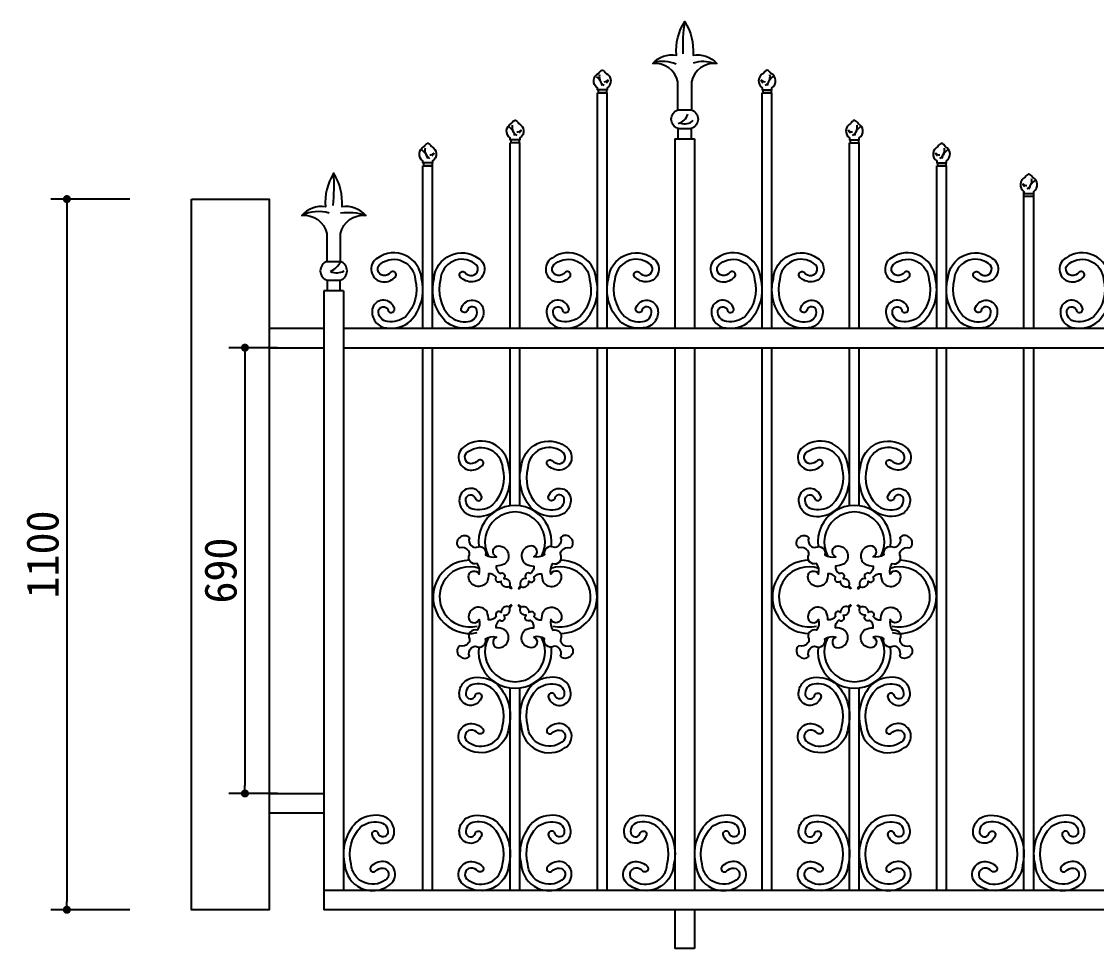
# Model space of a CAD drawing. Extents: x 492 to 3887, y 3089 to 4524.
# Drawn here: x 492 to 2156, y 3089 to 4524 of the extents above; entities that cross this region are included whole.
import ezdxf

# ---------------------------------------------------------------- set-up
doc = ezdxf.new("R2010")
doc.units = 0
doc.header["$LTSCALE"] = 0.85
doc.header["$MEASUREMENT"] = 0
doc.header["$PDMODE"] = 3
doc.header["$PDSIZE"] = 15
doc.layers.get('0').update_dxf_attribs({"color": 3, "linetype": 'CONTINUOUS'})
doc.layers.get('DEFPOINTS').update_dxf_attribs({"linetype": 'CONTINUOUS'})
for name, color, linetype in [('3', 3, 'CONTINUOUS'), ('4', 4, 'CONTINUOUS'), ('7', 7, 'CONTINUOUS'), ('DIM', 3, 'CONTINUOUS')]:
    doc.layers.add(name, color=color, linetype=linetype)
doc.styles.add('HZ', font='')
doc.styles.get("Standard").update_dxf_attribs({"font": 'ISOCP'})
doc.styles.get('HZ').set_extended_font_data('仿宋_GB2312')
doc.dimstyles.new('ISO-25_WS', dxfattribs={"dimscale": 10, "dimtxt": 2.5, "dimasz": 2.5, "dimexe": 1.25, "dimexo": 0.625, "dimtad": 1, "dimdec": 4, "dimtxsty": 'STANDARD', "dimcen": 2.5, "dimazin": 3, "dimtfac": 1, "dimtdec": 4, "dimtmove": 0, "dimatfit": 3, "dimtolj": 1, "dimtzin": 0})

# ---------------------------------------------------------------- blocks, each defined once
blk = doc.blocks.new('_DOT')
at = {"color": 0, "linetype": 'BYBLOCK'}
blk.add_line((-0.5, 0), (-1, 0), dxfattribs=at)
at = {"color": 0, "linetype": 'BYBLOCK', "const_width": 0.5}
blk.add_lwpolyline([(-0.25, 0, 1), (0.25, 0, 1)], format="xyb", close=True, dxfattribs=at)
blk = doc.blocks.new('*D2')
at = {"color": 0, "linetype": 'BYBLOCK'}
for p, q in [((14029.5, -33654.9), (13907.3, -33654.9)), ((13932.3, -33667.4), (13932.3, -34742.4)), ((14029.5, -34754.9), (13907.3, -34754.9))]:
    blk.add_line(p, q, dxfattribs=at)
at = {"layer": 'DEFPOINTS', "color": 0, "linetype": 'BYBLOCK'}
for p in [(14054.5, -33654.9), (13932.3, -34754.9), (14054.5, -34754.9)]:
    blk.add_point(p, dxfattribs=at)
at = {"color": 0, "linetype": 'BYBLOCK', "xscale": 12.5, "yscale": 12.5, "zscale": 12.5}
for p, rotation in [((13932.3, -33654.9), 90), ((13932.3, -34754.9), 270)]:
    blk.add_blockref('_DOT', p, dxfattribs=dict(at, rotation=rotation))
at = {"color": 0, "linetype": 'BYBLOCK', "insert": (13894.8, -34204.9), "char_height": 50, "attachment_point": 5, "rotation": 90, "style": 'HZ'}
blk.add_mtext('\\A1;1100', dxfattribs=at)
blk = doc.blocks.new('DOT')
at = {"color": 0, "linetype": 'BYBLOCK'}
blk.add_line((-0.35, 0), (-1, 0), dxfattribs=at)
at = {"color": 0, "linetype": 'BYBLOCK', "const_width": 0.35}
blk.add_lwpolyline([(-0.175, 0, 1), (0.175, 0, 1)], format="xyb", close=True, dxfattribs=at)
blk = doc.blocks.new('*D3')
at = {"color": 0, "linetype": 'BYBLOCK'}
for p, q in [((14258.1, -33884.9), (14182.8, -33884.9)), ((14207.8, -33897.4), (14207.8, -34562.4)), ((14258.1, -34574.9), (14182.8, -34574.9))]:
    blk.add_line(p, q, dxfattribs=at)
at = {"layer": 'DEFPOINTS', "color": 0, "linetype": 'BYBLOCK'}
for p in [(14283.1, -33884.9), (14207.8, -34574.9), (14283.1, -34574.9)]:
    blk.add_point(p, dxfattribs=at)
at = {"color": 0, "linetype": 'BYBLOCK', "xscale": 12.5, "yscale": 12.5, "zscale": 12.5}
for p, rotation in [((14207.8, -33884.9), 90), ((14207.8, -34574.9), 270)]:
    blk.add_blockref('_DOT', p, dxfattribs=dict(at, rotation=rotation))
at = {"color": 0, "linetype": 'BYBLOCK', "insert": (14170.3, -34229.9), "char_height": 50, "attachment_point": 5, "rotation": 90, "style": 'HZ'}
blk.add_mtext('\\A1;690', dxfattribs=at)

msp = doc.modelspace()

# ---------------------------------------------------------------- linework, layer by layer
at = {"layer": '3'}
for p, q in [((1508, 4387.1), (1528.9, 4387.1)), ((1508.2, 4358.2), (1528.7, 4358.2)), ((964.8, 4152.2), (985.7, 4152.2)), ((965, 4123.3), (985.5, 4123.3))]:
    msp.add_line(p, q, dxfattribs=at)
for centre, radius, start, end in [((1726.4, 4487.1), 211.1, 170.0163, 183.672), ((1483.1, 4398.8), 63, 69.2047, 101.2159), ((1547, 4411), 50.7, 70.1888, 107.7072), ((1503.2, 4385.6), 20.5, 284.439, 345.526), ((1518.9, 4382.1), 16.8, 244.4964, 318.8779), ((701.2, 4269.2), 274.7, 353.6996, 4.0959), ((951.5, 4170.7), 58.8, 73.2139, 116.0338), ((997.9, 4141.7), 86.1, 71.8114, 98.0231), ((954.8, 4168.2), 35.1, 296.6742, 332.608), ((980.1, 4157.6), 22.9, 245.3529, 299.2255), ((1255.9, 3717.9), 56.6, 352.8023, 187.1977), ((1255.9, 3717.9), 46.6, 331.6514, 208.3486), ((1781, 3717.9), 56.6, 352.8023, 187.1977), ((1781, 3717.9), 46.6, 331.6514, 208.3486), ((1185.6, 3633.1), 56.6, 90.3699, 281.8555), ((1185.6, 3633.1), 46.6, 71.198, 284.4496), ((1326.2, 3633.1), 46.6, 255.5504, 108.802), ((1326.2, 3633.1), 56.6, 270.3699, 89.6301), ((1710.7, 3633.1), 56.6, 90.3699, 269.6301), ((1710.7, 3633.1), 46.6, 71.198, 284.4496), ((1851.3, 3633.1), 46.6, 255.5504, 108.802), ((1851.3, 3633.1), 56.6, 258.1445, 89.6301), ((1255.9, 3548.3), 46.6, 151.6514, 28.3486), ((1781, 3548.3), 46.6, 151.6514, 28.3486), ((1255.9, 3548.3), 56.6, 172.8023, 7.1977), ((1781, 3548.3), 56.6, 172.8023, 7.1977)]:
    msp.add_arc(centre, radius, start, end, dxfattribs=at)
at = {"layer": '4'}
for p, q in [((1383.4, 4048.8), (1383.4, 4413.5)), ((1398.4, 4413.5), (1383.4, 4413.5)), ((1398.4, 4413.5), (1383.4, 4413.5)), ((1383.4, 4413.5), (1398.4, 4413.5)), ((1384.4, 4418), (1384.4, 4413.5)), ((1397.4, 4418), (1397.4, 4413.5)), ((1398.4, 4048.8), (1398.4, 4413.5)), ((1638.5, 4048.8), (1638.5, 4413.5)), ((1653.5, 4413.5), (1638.5, 4413.5)), ((1638.5, 4413.5), (1653.5, 4413.5)), ((1638.5, 4413.5), (1653.5, 4413.5)), ((1639.5, 4418), (1639.5, 4413.5)), ((1652.5, 4418), (1652.5, 4413.5)), ((1653.5, 4048.8), (1653.5, 4413.5)), ((1248.4, 4048.8), (1248.4, 4335.9)), ((1263.4, 4335.9), (1248.4, 4335.9)), ((1263.4, 4335.9), (1248.4, 4335.9)), ((1249.4, 4340.5), (1249.4, 4335.9)), ((1262.4, 4340.5), (1262.4, 4335.9)), ((1263.4, 4048.8), (1263.4, 4335.9)), ((1503.4, 4341.9), (1503.4, 4048.8)), ((1503.4, 4341.9), (1533.4, 4341.9)), ((1533.4, 4341.9), (1533.4, 4048.8)), ((1773.5, 4048.8), (1773.5, 4335.9)), ((1773.5, 4335.9), (1788.5, 4335.9)), ((1773.5, 4335.9), (1788.5, 4335.9)), ((1774.5, 4340.5), (1774.5, 4335.9)), ((1787.5, 4340.5), (1787.5, 4335.9)), ((1788.5, 4048.8), (1788.5, 4335.9)), ((1113.4, 4048.8), (1113.4, 4300.3)), ((1128.4, 4300.3), (1113.4, 4300.3)), ((1128.4, 4300.3), (1113.4, 4300.3)), ((1113.4, 4300.3), (1128.4, 4300.3)), ((1114.4, 4304.9), (1114.4, 4300.3)), ((1127.4, 4304.9), (1127.4, 4300.3)), ((1128.4, 4048.8), (1128.4, 4300.3)), ((1908.5, 4048.8), (1908.5, 4300.3)), ((1923.5, 4300.3), (1908.5, 4300.3)), ((1908.5, 4300.3), (1923.5, 4300.3)), ((1908.5, 4300.3), (1923.5, 4300.3)), ((1909.5, 4304.9), (1909.5, 4300.3)), ((1922.5, 4304.9), (1922.5, 4300.3)), ((1923.5, 4048.8), (1923.5, 4300.3)), ((2043.5, 4048.8), (2043.5, 4260.5)), ((2058.5, 4048.8), (2058.5, 4260.5)), ((2058.5, 4253), (2043.5, 4253)), ((960.2, 4106.9), (960.2, 3148.8)), ((990.2, 4106.9), (960.2, 4106.9)), ((990.2, 4106.9), (990.2, 3178.8)), ((1113.4, 3178.8), (1113.4, 4018.8)), ((1128.4, 3178.8), (1128.4, 4018.8)), ((1248.4, 3774), (1248.4, 4018.8)), ((1263.4, 3774), (1263.4, 4018.8)), ((1383.4, 3178.8), (1383.4, 4018.8)), ((1398.4, 3178.8), (1398.4, 4018.8)), ((1503.4, 4018.8), (1503.4, 3178.8)), ((1533.4, 4018.8), (1533.4, 3178.8)), ((1638.5, 3178.8), (1638.5, 4018.8)), ((1653.5, 3178.8), (1653.5, 4018.8)), ((1773.5, 3774), (1773.5, 4018.8)), ((1788.5, 3774), (1788.5, 4018.8)), ((1908.5, 3178.8), (1908.5, 4018.8)), ((1923.5, 3178.8), (1923.5, 4018.8)), ((2043.5, 3178.8), (2043.5, 4018.8)), ((2058.5, 3178.8), (2058.5, 4018.8)), ((1248.4, 3178.8), (1248.4, 3492.2)), ((1248.4, 3178.8), (1248.4, 3492.2)), ((1263.4, 3178.8), (1263.4, 3492.2)), ((1263.4, 3178.8), (1263.4, 3492.2)), ((1773.5, 3178.8), (1773.5, 3492.2)), ((1773.5, 3178.8), (1773.5, 3492.2)), ((1788.5, 3178.8), (1788.5, 3492.2)), ((1788.5, 3178.8), (1788.5, 3492.2)), ((3681.7, 3148.8), (960.2, 3148.8)), ((1503.4, 3148.8), (1503.4, 3088.8)), ((1533.4, 3148.8), (1533.4, 3088.8)), ((1533.4, 3088.8), (1503.4, 3088.8))]:
    msp.add_line(p, q, dxfattribs=at)
for points in [[(1508.2, 4341.9), (1508.2, 4358.2, -0.716921), (1508, 4387.1), (1508, 4430.4, 0.381254), (1468.9, 4458.5, -0.256334), (1505.6, 4471.8, -0.162567), (1518.4, 4523.7, -0.162567), (1531.3, 4471.8, -0.256334), (1568, 4458.5, 0.381254), (1528.9, 4430.4), (1528.9, 4387.1, -0.716921), (1528.7, 4358.2), (1528.7, 4341.9)], [(985.5, 4106.9), (985.5, 4123.3, 0.716921), (985.7, 4152.2), (985.7, 4195.5, -0.381254), (1024.8, 4223.6, 0.256334), (988.1, 4236.9, 0.162567), (975.2, 4288.8, 0.162567), (962.4, 4236.9, 0.256334), (925.7, 4223.6, -0.381254), (964.8, 4195.5), (964.8, 4152.2, 0.716921), (965, 4123.3), (965, 4106.9)]]:
    msp.add_lwpolyline(points, format="xyb", dxfattribs=at)
for points in [[(1396.7, 4443.3, -0.582424), (1398.4, 4421), (1398.4, 4418), (1383.4, 4418), (1383.4, 4421, -0.582424), (1385.1, 4443.3, -0.153889), (1390.9, 4448.6, -0.153889)], [(1640.2, 4443.3, 0.582424), (1638.5, 4421), (1638.5, 4418), (1653.5, 4418), (1653.5, 4421, 0.582424), (1651.7, 4443.3, 0.153889), (1646, 4448.6, 0.153889)], [(1261.7, 4365.7, -0.582424), (1263.4, 4343.5), (1263.4, 4340.5), (1248.4, 4340.5), (1248.4, 4343.5, -0.582424), (1250.1, 4365.7, -0.153889), (1255.9, 4371, -0.153889)], [(1775.2, 4365.7, 0.582424), (1773.5, 4343.5), (1773.5, 4340.5), (1788.5, 4340.5), (1788.5, 4343.5, 0.582424), (1786.7, 4365.7, 0.153889), (1781, 4371, 0.153889)], [(1126.7, 4330.1, -0.582424), (1128.4, 4307.9), (1128.4, 4304.9), (1113.4, 4304.9), (1113.4, 4307.9, -0.582424), (1115.1, 4330.1, -0.153889), (1120.9, 4335.4, -0.153889)], [(1910.2, 4330.1, 0.582424), (1908.5, 4307.9), (1908.5, 4304.9), (1923.5, 4304.9), (1923.5, 4307.9, 0.582424), (1921.7, 4330.1, 0.153889), (1916, 4335.4, 0.153889)], [(2045.2, 4282.7, 0.582424), (2043.5, 4260.5), (2043.5, 4257.5), (2058.5, 4257.5), (2058.5, 4260.5, 0.582424), (2056.7, 4282.7, 0.153889), (2051, 4288.1, 0.153889)]]:
    msp.add_lwpolyline(points, format="xyb", close=True, dxfattribs=at)
msp.add_lwpolyline([(755.4, 4248.8), (875.4, 4248.8), (875.4, 3148.8), (755.4, 3148.8)], close=True, dxfattribs=at)
at = {"layer": '7'}
for p, q in [((875.4, 4048.8), (960.2, 4048.8)), ((990.2, 4048.8), (3651.7, 4048.8)), ((875.4, 4018.8), (960.2, 4018.8)), ((990.2, 4018.8), (3651.7, 4018.8)), ((875.4, 3328.8), (960.2, 3328.8)), ((875.4, 3298.8), (960.2, 3298.8)), ((3681.7, 3178.8), (960.2, 3178.8))]:
    msp.add_line(p, q, dxfattribs=at)
for points in [[(1069.9, 4127.5, 1.005755), (1063.8, 4135.5, -0.212752), (1052, 4130.5, -0.727916), (1048.5, 4149.2, -0.595392), (1101.3, 4124.3, -0.262704), (1086.7, 4067.1, -0.221314), (1058.5, 4059.5, -0.443715), (1044.8, 4076.2, -0.745645), (1059.1, 4077.7, 1.280079), (1068.4, 4081.5, 0.74172), (1035, 4078.3, 0.438939), (1057.4, 4049.3, 0.218529), (1093.8, 4060, 0.259774), (1111.2, 4125.9, 0.58234), (1043.1, 4157.6, 0.724873), (1051.3, 4120.5, 0.218201), (1071.2, 4128.7)], [(1171.9, 4127.5, -1.005755), (1178, 4135.5, 0.212752), (1189.8, 4130.5, 0.727916), (1193.3, 4149.2, 0.595392), (1140.5, 4124.3, 0.262704), (1155.1, 4067.1, 0.221314), (1183.3, 4059.5, 0.443715), (1197, 4076.2, 0.745645), (1182.7, 4077.7, -1.280079), (1173.4, 4081.5, -0.74172), (1206.8, 4078.3, -0.438939), (1184.4, 4049.3, -0.218529), (1148, 4060, -0.259774), (1130.6, 4125.9, -0.58234), (1198.7, 4157.6, -0.724873), (1190.5, 4120.5, -0.218201), (1170.7, 4128.7)], [(1339.9, 4127.5, 1.005755), (1333.8, 4135.5, -0.212752), (1322, 4130.5, -0.727916), (1318.5, 4149.2, -0.595392), (1371.3, 4124.3, -0.262704), (1356.7, 4067.1, -0.221314), (1328.5, 4059.5, -0.443715), (1314.8, 4076.2, -0.745645), (1329.1, 4077.7, 1.280079), (1338.4, 4081.5, 0.74172), (1305, 4078.3, 0.438939), (1327.4, 4049.3, 0.218529), (1363.8, 4060, 0.259774), (1381.2, 4125.9, 0.58234), (1313.1, 4157.6, 0.724873), (1321.3, 4120.5, 0.218201), (1341.2, 4128.7)], [(1441.9, 4127.5, -1.005755), (1448, 4135.5, 0.212752), (1459.8, 4130.5, 0.727916), (1463.3, 4149.2, 0.595392), (1410.5, 4124.3, 0.262704), (1425.1, 4067.1, 0.221314), (1453.3, 4059.5, 0.443715), (1467, 4076.2, 0.745645), (1452.7, 4077.7, -1.280079), (1443.4, 4081.5, -0.74172), (1476.8, 4078.3, -0.438939), (1454.4, 4049.3, -0.218529), (1418, 4060, -0.259774), (1400.6, 4125.9, -0.58234), (1468.7, 4157.6, -0.724873), (1460.5, 4120.5, -0.218201), (1440.7, 4128.7)], [(1595, 4127.5, 1.005755), (1588.9, 4135.5, -0.212752), (1577.1, 4130.5, -0.727916), (1573.6, 4149.2, -0.595392), (1626.4, 4124.3, -0.262704), (1611.8, 4067.1, -0.221314), (1583.6, 4059.5, -0.443715), (1569.9, 4076.2, -0.745645), (1584.2, 4077.7, 1.280079), (1593.4, 4081.5, 0.74172), (1560.1, 4078.3, 0.438939), (1582.5, 4049.3, 0.218529), (1618.8, 4060, 0.259774), (1636.3, 4125.9, 0.58234), (1568.2, 4157.6, 0.724873), (1576.4, 4120.5, 0.218201), (1596.2, 4128.7)], [(1697, 4127.5, -1.005755), (1703.1, 4135.5, 0.212752), (1714.9, 4130.5, 0.727916), (1718.4, 4149.2, 0.595392), (1665.5, 4124.3, 0.262704), (1680.1, 4067.1, 0.221314), (1708.3, 4059.5, 0.443715), (1722.1, 4076.2, 0.745645), (1707.8, 4077.7, -1.280079), (1698.5, 4081.5, -0.74172), (1731.8, 4078.3, -0.438939), (1709.4, 4049.3, -0.218529), (1673.1, 4060, -0.259774), (1655.6, 4125.9, -0.58234), (1723.8, 4157.6, -0.724873), (1715.5, 4120.5, -0.218201), (1695.7, 4128.7)], [(1865, 4127.5, 1.005755), (1858.9, 4135.5, -0.212752), (1847.1, 4130.5, -0.727916), (1843.6, 4149.2, -0.595392), (1896.4, 4124.3, -0.262704), (1881.8, 4067.1, -0.221314), (1853.6, 4059.5, -0.443715), (1839.9, 4076.2, -0.745645), (1854.2, 4077.7, 1.280079), (1863.4, 4081.5, 0.74172), (1830.1, 4078.3, 0.438939), (1852.5, 4049.3, 0.218529), (1888.8, 4060, 0.259774), (1906.3, 4125.9, 0.58234), (1838.2, 4157.6, 0.724873), (1846.4, 4120.5, 0.218201), (1866.2, 4128.7)], [(1967, 4127.5, -1.005755), (1973.1, 4135.5, 0.212752), (1984.9, 4130.5, 0.727916), (1988.4, 4149.2, 0.595392), (1935.5, 4124.3, 0.262704), (1950.1, 4067.1, 0.221314), (1978.3, 4059.5, 0.443715), (1992.1, 4076.2, 0.745645), (1977.8, 4077.7, -1.280079), (1968.5, 4081.5, -0.74172), (2001.8, 4078.3, -0.438939), (1979.4, 4049.3, -0.218529), (1943.1, 4060, -0.259774), (1925.6, 4125.9, -0.58234), (1993.8, 4157.6, -0.724873), (1985.5, 4120.5, -0.218201), (1965.7, 4128.7)], [(2135, 4127.5, 1.005755), (2128.9, 4135.5, -0.212752), (2117.1, 4130.5, -0.727916), (2113.6, 4149.2, -0.595392), (2166.4, 4124.3, -0.262704), (2151.8, 4067.1, -0.221314), (2123.6, 4059.5, -0.443715), (2109.9, 4076.2, -0.745645), (2124.2, 4077.7, 1.280079), (2133.4, 4081.5, 0.74172), (2100.1, 4078.3, 0.438939), (2122.5, 4049.3, 0.218529), (2158.8, 4060, 0.259774), (2176.3, 4125.9, 0.58234), (2108.2, 4157.6, 0.724873), (2116.4, 4120.5, 0.218201), (2136.2, 4128.7)], [(1204.9, 3836.2, 1.005755), (1198.8, 3844.2, -0.212752), (1187, 3839.2, -0.727916), (1183.5, 3857.9, -0.595392), (1236.3, 3833, -0.262704), (1221.7, 3775.9, -0.221314), (1193.5, 3768.2, -0.443715), (1179.8, 3785, -0.745645), (1194.1, 3786.4, 1.280079), (1203.4, 3790.2, 0.74172), (1170, 3787, 0.438939), (1192.4, 3758, 0.218529), (1228.8, 3768.8, 0.259774), (1246.2, 3834.6, 0.58234), (1178.1, 3866.3, 0.724873), (1186.3, 3829.2, 0.218201), (1206.2, 3837.5)], [(1306.9, 3836.2, -1.005755), (1313, 3844.2, 0.212752), (1324.8, 3839.2, 0.727916), (1328.3, 3857.9, 0.595392), (1275.5, 3833, 0.262704), (1290.1, 3775.9, 0.221314), (1318.3, 3768.2, 0.443715), (1332, 3785, 0.745645), (1317.7, 3786.4, -1.280079), (1308.4, 3790.2, -0.74172), (1341.8, 3787, -0.438939), (1319.4, 3758, -0.218529), (1283, 3768.8, -0.259774), (1265.6, 3834.6, -0.58234), (1333.7, 3866.3, -0.724873), (1325.5, 3829.2, -0.218201), (1305.7, 3837.5)], [(1730, 3836.2, 1.005755), (1723.9, 3844.2, -0.212752), (1712.1, 3839.2, -0.727916), (1708.6, 3857.9, -0.595392), (1761.4, 3833, -0.262704), (1746.8, 3775.9, -0.221314), (1718.6, 3768.2, -0.443715), (1704.9, 3785, -0.745645), (1719.2, 3786.4, 1.280079), (1728.4, 3790.2, 0.74172), (1695.1, 3787, 0.438939), (1717.5, 3758, 0.218529), (1753.8, 3768.8, 0.259774), (1771.3, 3834.6, 0.58234), (1703.2, 3866.3, 0.724873), (1711.4, 3829.2, 0.218201), (1731.2, 3837.5)], [(1832, 3836.2, -1.005755), (1838.1, 3844.2, 0.212752), (1849.9, 3839.2, 0.727916), (1853.4, 3857.9, 0.595392), (1800.5, 3833, 0.262704), (1815.1, 3775.9, 0.221314), (1843.3, 3768.2, 0.443715), (1857.1, 3785, 0.745645), (1842.8, 3786.4, -1.280079), (1833.5, 3790.2, -0.74172), (1866.8, 3787, -0.438939), (1844.4, 3758, -0.218529), (1808.1, 3768.8, -0.259774), (1790.6, 3834.6, -0.58234), (1858.8, 3866.3, -0.724873), (1850.5, 3829.2, -0.218201), (1830.7, 3837.5)], [(1250.9, 3645.5, -0.128235), (1246.3, 3648.7, -0.546756), (1234.5, 3657.3, -0.948488), (1226.8, 3663.4, 0.267644), (1215, 3668.8, -0.068938), (1212.5, 3656.1, -0.717322), (1183.9, 3663.9, -0.827575), (1200.5, 3668.1, 0.222536), (1197.2, 3684.7, -0.66545), (1185.2, 3698.2, 0.313466), (1183.9, 3704.2, 0.362338), (1170, 3708.8, -0.501434), (1170.8, 3725.2, -0.444163), (1185.5, 3724.7, 0.337462), (1188.2, 3712.6, 0.301427), (1196.4, 3709.8, -0.66545), (1210.3, 3698.1, 0.222536), (1227, 3695.3, -0.827575), (1230.8, 3712, -0.717322), (1239.3, 3683.6, -0.068938), (1226.7, 3680.8, 0.267644), (1232.4, 3669.1, -0.948488), (1238.7, 3661.6, -0.545107), (1247.6, 3650.2, -0.11455), (1250.9, 3645.5)], [(1260.9, 3645.5, 0.128235), (1265.5, 3648.7, 0.546756), (1277.3, 3657.3, 0.948488), (1285, 3663.4, -0.267644), (1296.8, 3668.8, 0.068938), (1299.3, 3656.1, 0.717322), (1327.9, 3663.9, 0.827575), (1311.3, 3668.1, -0.222536), (1314.6, 3684.7, 0.66545), (1326.6, 3698.2, -0.313466), (1327.9, 3704.2, -0.362338), (1341.8, 3708.8, 0.501434), (1341, 3725.2, 0.444163), (1326.3, 3724.7, -0.337462), (1323.6, 3712.6, -0.301427), (1315.4, 3709.8, 0.66545), (1301.5, 3698.1, -0.222536), (1284.8, 3695.3, 0.827575), (1281, 3712, 0.717322), (1272.5, 3683.6, 0.068938), (1285.1, 3680.8, -0.267644), (1279.5, 3669.1, 0.948488), (1273.1, 3661.6, 0.545107), (1264.2, 3650.2, 0.11455), (1260.9, 3645.5)], [(1775.9, 3645.5, -0.128235), (1771.4, 3648.7, -0.546756), (1759.6, 3657.3, -0.948488), (1751.9, 3663.4, 0.267644), (1740.1, 3668.8, -0.068938), (1737.6, 3656.1, -0.717322), (1709, 3663.9, -0.827575), (1725.6, 3668.1, 0.222536), (1722.3, 3684.7, -0.66545), (1710.3, 3698.2, 0.313466), (1709, 3704.2, 0.362338), (1695, 3708.8, -0.501434), (1695.9, 3725.2, -0.444163), (1710.5, 3724.7, 0.337462), (1713.2, 3712.6, 0.301427), (1721.5, 3709.8, -0.66545), (1735.4, 3698.1, 0.222536), (1752.1, 3695.3, -0.827575), (1755.9, 3712, -0.717322), (1764.4, 3683.6, -0.068938), (1751.8, 3680.8, 0.267644), (1757.4, 3669.1, -0.948488), (1763.7, 3661.6, -0.545107), (1772.6, 3650.2, -0.11455), (1775.9, 3645.5)], [(1786, 3645.5, 0.128235), (1790.6, 3648.7, 0.546756), (1802.4, 3657.3, 0.948488), (1810.1, 3663.4, -0.267644), (1821.9, 3668.8, 0.068938), (1824.4, 3656.1, 0.717322), (1852.9, 3663.9, 0.827575), (1836.4, 3668.1, -0.222536), (1839.6, 3684.7, 0.66545), (1851.6, 3698.2, -0.313466), (1853, 3704.2, -0.362338), (1866.9, 3708.8, 0.501434), (1866.1, 3725.2, 0.444163), (1851.4, 3724.7, -0.337462), (1848.7, 3712.6, -0.301427), (1840.4, 3709.8, 0.66545), (1826.6, 3698.1, -0.222536), (1809.9, 3695.3, 0.827575), (1806.1, 3712, 0.717322), (1797.6, 3683.6, 0.068938), (1810.2, 3680.8, -0.267644), (1804.5, 3669.1, 0.948488), (1798.2, 3661.6, 0.545107), (1789.3, 3650.2, 0.11455), (1786, 3645.5)], [(1250.9, 3620.7, 0.128235), (1246.3, 3617.5, 0.546756), (1234.5, 3608.9, 0.948488), (1226.8, 3602.8, -0.267644), (1215, 3597.4, 0.068938), (1212.5, 3610.1, 0.717322), (1183.9, 3602.3, 0.827575), (1200.5, 3598.1, -0.222536), (1197.2, 3581.5, 0.66545), (1185.2, 3567.9, -0.313466), (1183.9, 3561.9, -0.362338), (1170, 3557.4, 0.501434), (1170.8, 3541, 0.444163), (1185.5, 3541.4, -0.337462), (1188.2, 3553.6, -0.301427), (1196.4, 3556.4, 0.66545), (1210.3, 3568.1, -0.222536), (1227, 3570.9, 0.827575), (1230.8, 3554.2, 0.717322), (1239.3, 3582.6, 0.068938), (1226.7, 3585.4, -0.267644), (1232.4, 3597, 0.948488), (1238.7, 3604.6, 0.545107), (1247.6, 3616, 0.11455), (1250.9, 3620.7)], [(1260.9, 3620.7, -0.128235), (1265.5, 3617.5, -0.546756), (1277.3, 3608.9, -0.948488), (1285, 3602.8, 0.267644), (1296.8, 3597.4, -0.068938), (1299.3, 3610.1, -0.717322), (1327.9, 3602.3, -0.827575), (1311.3, 3598.1, 0.222536), (1314.6, 3581.5, -0.66545), (1326.6, 3567.9, 0.313466), (1327.9, 3561.9, 0.362338), (1341.8, 3557.4, -0.501434), (1341, 3541, -0.444163), (1326.3, 3541.4, 0.337462), (1323.6, 3553.6, 0.301427), (1315.4, 3556.4, -0.66545), (1301.5, 3568.1, 0.222536), (1284.8, 3570.9, -0.827575), (1281, 3554.2, -0.717322), (1272.5, 3582.6, -0.068938), (1285.1, 3585.4, 0.267644), (1279.5, 3597, -0.948488), (1273.1, 3604.6, -0.545107), (1264.2, 3616, -0.11455), (1260.9, 3620.7)], [(1775.9, 3620.7, 0.128235), (1771.4, 3617.5, 0.546756), (1759.6, 3608.9, 0.948488), (1751.9, 3602.8, -0.267644), (1740.1, 3597.4, 0.068938), (1737.6, 3610.1, 0.717322), (1709, 3602.3, 0.827575), (1725.6, 3598.1, -0.222536), (1722.3, 3581.5, 0.66545), (1710.3, 3567.9, -0.313466), (1709, 3561.9, -0.362338), (1695, 3557.4, 0.501434), (1695.9, 3541, 0.444163), (1710.5, 3541.4, -0.337462), (1713.2, 3553.6, -0.301427), (1721.5, 3556.4, 0.66545), (1735.4, 3568.1, -0.222536), (1752.1, 3570.9, 0.827575), (1755.9, 3554.2, 0.717322), (1764.4, 3582.6, 0.068938), (1751.8, 3585.4, -0.267644), (1757.4, 3597, 0.948488), (1763.7, 3604.6, 0.545107), (1772.6, 3616, 0.11455), (1775.9, 3620.7)], [(1786, 3620.7, -0.128235), (1790.6, 3617.5, -0.546756), (1802.4, 3608.9, -0.948488), (1810.1, 3602.8, 0.267644), (1821.9, 3597.4, -0.068938), (1824.4, 3610.1, -0.717322), (1852.9, 3602.3, -0.827575), (1836.4, 3598.1, 0.222536), (1839.6, 3581.5, -0.66545), (1851.6, 3567.9, 0.313466), (1853, 3561.9, 0.362338), (1866.9, 3557.4, -0.501434), (1866.1, 3541, -0.444163), (1851.4, 3541.4, 0.337462), (1848.7, 3553.6, 0.301427), (1840.4, 3556.4, -0.66545), (1826.6, 3568.1, 0.222536), (1809.9, 3570.9, -0.827575), (1806.1, 3554.2, -0.717322), (1797.6, 3582.6, -0.068938), (1810.2, 3585.4, 0.267644), (1804.5, 3597, -0.948488), (1798.2, 3604.6, -0.545107), (1789.3, 3616, -0.11455), (1786, 3620.7)], [(1204.9, 3430, -1.005755), (1198.8, 3421.9, 0.212752), (1187, 3427, 0.727916), (1183.5, 3408.3, 0.595392), (1236.3, 3433.2, 0.262704), (1221.7, 3490.3, 0.221314), (1193.5, 3498, 0.443715), (1179.8, 3481.2, 0.745645), (1194.1, 3479.8, -1.280079), (1203.4, 3476, -0.74172), (1170, 3479.1, -0.438939), (1192.4, 3508.2, -0.218529), (1228.8, 3497.4, -0.259774), (1246.2, 3431.5, -0.58234), (1178.1, 3399.8, -0.724873), (1186.3, 3437, -0.218201), (1206.2, 3428.7)], [(1306.9, 3430, 1.005755), (1313, 3421.9, -0.212752), (1324.8, 3427, -0.727916), (1328.3, 3408.3, -0.595392), (1275.5, 3433.2, -0.262704), (1290.1, 3490.3, -0.221314), (1318.3, 3498, -0.443715), (1332, 3481.2, -0.745645), (1317.7, 3479.8, 1.280079), (1308.4, 3476, 0.74172), (1341.8, 3479.1, 0.438939), (1319.4, 3508.2, 0.218529), (1283, 3497.4, 0.259774), (1265.6, 3431.5, 0.58234), (1333.7, 3399.8, 0.724873), (1325.5, 3437, 0.218201), (1305.7, 3428.7)], [(1730, 3430, -1.005755), (1723.9, 3421.9, 0.212752), (1712.1, 3427, 0.727916), (1708.6, 3408.3, 0.595392), (1761.4, 3433.2, 0.262704), (1746.8, 3490.3, 0.221314), (1718.6, 3498, 0.443715), (1704.9, 3481.2, 0.745645), (1719.2, 3479.8, -1.280079), (1728.4, 3476, -0.74172), (1695.1, 3479.1, -0.438939), (1717.5, 3508.2, -0.218529), (1753.8, 3497.4, -0.259774), (1771.3, 3431.5, -0.58234), (1703.2, 3399.8, -0.724873), (1711.4, 3437, -0.218201), (1731.2, 3428.7)], [(1832, 3430, 1.005755), (1838.1, 3421.9, -0.212752), (1849.9, 3427, -0.727916), (1853.4, 3408.3, -0.595392), (1800.5, 3433.2, -0.262704), (1815.1, 3490.3, -0.221314), (1843.3, 3498, -0.443715), (1857.1, 3481.2, -0.745645), (1842.8, 3479.8, 1.280079), (1833.5, 3476, 0.74172), (1866.8, 3479.1, 0.438939), (1844.4, 3508.2, 0.218529), (1808.1, 3497.4, 0.259774), (1790.6, 3431.5, 0.58234), (1858.8, 3399.8, 0.724873), (1850.5, 3437, 0.218201), (1830.7, 3428.7)], [(1033.7, 3216.4, 1.005755), (1039.8, 3208.3, -0.212752), (1051.6, 3213.4, -0.727916), (1055.1, 3194.7, -0.595392), (1002.3, 3219.6, -0.262704), (1016.9, 3276.7, -0.221314), (1045.1, 3284.4, -0.443715), (1058.8, 3267.6, -0.745645), (1044.5, 3266.2, 1.280079), (1035.3, 3262.4, 0.74172), (1068.6, 3265.6, 0.438939), (1046.2, 3294.6, 0.218529), (1009.9, 3283.8, 0.259774), (992.4, 3218, 0.58234), (1060.6, 3186.3, 0.724873), (1052.3, 3223.4, 0.218201), (1032.5, 3215.1)], [(1204.9, 3216.4, -1.005755), (1198.8, 3208.3, 0.212752), (1187, 3213.4, 0.727916), (1183.5, 3194.7, 0.595392), (1236.3, 3219.6, 0.262704), (1221.7, 3276.7, 0.221314), (1193.5, 3284.4, 0.443715), (1179.8, 3267.6, 0.745645), (1194.1, 3266.2, -1.280079), (1203.4, 3262.4, -0.74172), (1170, 3265.6, -0.438939), (1192.4, 3294.6, -0.218529), (1228.8, 3283.8, -0.259774), (1246.2, 3218, -0.58234), (1178.1, 3186.3, -0.724873), (1186.3, 3223.4, -0.218201), (1206.2, 3215.1)], [(1306.9, 3216.4, 1.005755), (1313, 3208.3, -0.212752), (1324.8, 3213.4, -0.727916), (1328.3, 3194.7, -0.595392), (1275.5, 3219.6, -0.262704), (1290.1, 3276.7, -0.221314), (1318.3, 3284.4, -0.443715), (1332, 3267.6, -0.745645), (1317.7, 3266.2, 1.280079), (1308.4, 3262.4, 0.74172), (1341.8, 3265.6, 0.438939), (1319.4, 3294.6, 0.218529), (1283, 3283.8, 0.259774), (1265.6, 3218, 0.58234), (1333.7, 3186.3, 0.724873), (1325.5, 3223.4, 0.218201), (1305.7, 3215.1)], [(1459.9, 3216.4, -1.005755), (1453.8, 3208.3, 0.212752), (1442.1, 3213.4, 0.727916), (1438.5, 3194.7, 0.595392), (1491.4, 3219.6, 0.262704), (1476.8, 3276.7, 0.221314), (1448.6, 3284.4, 0.443715), (1434.9, 3267.6, 0.745645), (1449.2, 3266.2, -1.280079), (1458.4, 3262.4, -0.74172), (1425.1, 3265.6, -0.438939), (1447.5, 3294.6, -0.218529), (1483.8, 3283.8, -0.259774), (1501.3, 3218, -0.58234), (1433.1, 3186.3, -0.724873), (1441.4, 3223.4, -0.218201), (1461.2, 3215.1)], [(1576.9, 3216.4, 1.005755), (1583, 3208.3, -0.212752), (1594.8, 3213.4, -0.727916), (1598.3, 3194.7, -0.595392), (1545.5, 3219.6, -0.262704), (1560.1, 3276.7, -0.221314), (1588.3, 3284.4, -0.443715), (1602, 3267.6, -0.745645), (1587.7, 3266.2, 1.280079), (1578.5, 3262.4, 0.74172), (1611.8, 3265.6, 0.438939), (1589.4, 3294.6, 0.218529), (1553.1, 3283.8, 0.259774), (1535.6, 3218, 0.58234), (1603.8, 3186.3, 0.724873), (1595.5, 3223.4, 0.218201), (1575.7, 3215.1)], [(1730, 3216.4, -1.005755), (1723.9, 3208.3, 0.212752), (1712.1, 3213.4, 0.727916), (1708.6, 3194.7, 0.595392), (1761.4, 3219.6, 0.262704), (1746.8, 3276.7, 0.221314), (1718.6, 3284.4, 0.443715), (1704.9, 3267.6, 0.745645), (1719.2, 3266.2, -1.280079), (1728.4, 3262.4, -0.74172), (1695.1, 3265.6, -0.438939), (1717.5, 3294.6, -0.218529), (1753.8, 3283.8, -0.259774), (1771.3, 3218, -0.58234), (1703.2, 3186.3, -0.724873), (1711.4, 3223.4, -0.218201), (1731.2, 3215.1)], [(1832, 3216.4, 1.005755), (1838.1, 3208.3, -0.212752), (1849.9, 3213.4, -0.727916), (1853.4, 3194.7, -0.595392), (1800.5, 3219.6, -0.262704), (1815.1, 3276.7, -0.221314), (1843.3, 3284.4, -0.443715), (1857.1, 3267.6, -0.745645), (1842.8, 3266.2, 1.280079), (1833.5, 3262.4, 0.74172), (1866.8, 3265.6, 0.438939), (1844.4, 3294.6, 0.218529), (1808.1, 3283.8, 0.259774), (1790.6, 3218, 0.58234), (1858.8, 3186.3, 0.724873), (1850.5, 3223.4, 0.218201), (1830.7, 3215.1)], [(2000, 3216.4, -1.005755), (1993.9, 3208.3, 0.212752), (1982.1, 3213.4, 0.727916), (1978.6, 3194.7, 0.595392), (2031.4, 3219.6, 0.262704), (2016.8, 3276.7, 0.221314), (1988.6, 3284.4, 0.443715), (1974.9, 3267.6, 0.745645), (1989.2, 3266.2, -1.280079), (1998.4, 3262.4, -0.74172), (1965.1, 3265.6, -0.438939), (1987.5, 3294.6, -0.218529), (2023.8, 3283.8, -0.259774), (2041.3, 3218, -0.58234), (1973.2, 3186.3, -0.724873), (1981.4, 3223.4, -0.218201), (2001.2, 3215.1)], [(2102, 3216.4, 1.005755), (2108.1, 3208.3, -0.212752), (2119.9, 3213.4, -0.727916), (2123.4, 3194.7, -0.595392), (2070.5, 3219.6, -0.262704), (2085.1, 3276.7, -0.221314), (2113.3, 3284.4, -0.443715), (2127.1, 3267.6, -0.745645), (2112.8, 3266.2, 1.280079), (2103.5, 3262.4, 0.74172), (2136.8, 3265.6, 0.438939), (2114.4, 3294.6, 0.218529), (2078.1, 3283.8, 0.259774), (2060.6, 3218, 0.58234), (2128.8, 3186.3, 0.724873), (2120.5, 3223.4, 0.218201), (2100.7, 3215.1)]]:
    msp.add_lwpolyline(points, format="xyb", dxfattribs=at)
for centre, radius, start, end in [((1368.9, 4419.9), 22.3, 11.0582, 54.9125), ((1401.7, 4438.1), 15.4, 169.4296, 238.4585), ((1394.4, 4437.9), 7.43, 265.5458, 325.6037), ((1395.3, 4434.1), 5.22, 290.1783, 354.8868), ((1641.6, 4434.1), 5.22, 185.1132, 249.8217), ((1642.5, 4437.9), 7.43, 214.3963, 274.4542), ((1635.1, 4438.1), 15.4, 301.5415, 10.5704), ((1668, 4419.9), 22.3, 125.0875, 168.9418), ((1233.9, 4342.3), 22.3, 11.0582, 54.9125), ((1266.7, 4360.5), 15.4, 169.4296, 238.4585), ((1770.1, 4360.5), 15.4, 301.5415, 10.5704), ((1803, 4342.3), 22.3, 125.0875, 168.9418), ((1259.4, 4360.3), 7.43, 265.5458, 325.6037), ((1260.3, 4356.6), 5.22, 290.1783, 354.8868), ((1777.5, 4360.3), 7.43, 214.3963, 274.4542), ((1776.6, 4356.6), 5.22, 185.1132, 249.8217), ((1131.7, 4325), 15.4, 169.4296, 238.4585), ((1905.1, 4325), 15.4, 301.5415, 10.5704), ((1098.9, 4306.7), 22.3, 11.0582, 54.9125), ((1124.4, 4324.7), 7.43, 265.5458, 325.6037), ((1125.3, 4321), 5.22, 290.1783, 354.8868), ((1911.6, 4321), 5.22, 185.1132, 249.8217), ((1912.5, 4324.7), 7.43, 214.3963, 274.4542), ((1938, 4306.7), 22.3, 125.0875, 168.9418), ((2040.1, 4277.6), 15.4, 301.5415, 10.5704), ((2073, 4259.3), 22.3, 125.0875, 168.9418), ((2047.5, 4277.3), 7.43, 214.3963, 274.4542), ((2046.6, 4273.6), 5.22, 185.1132, 249.8217)]:
    msp.add_arc(centre, radius, start, end, dxfattribs=at)

# ---------------------------------------------------------------- dimensions: what is measured, and where the dimension line sits
at = {"layer": 'DIM'}
for base, p1, p2, picture, middle in [((562.4, 3148.8), (684.7, 4248.8), (684.7, 3148.8), '*D2', (524.9, 3698.8)), ((837.9, 3328.8), (913.3, 4018.8), (913.3, 3328.8), '*D3', (800.4, 3673.8))]:
    dim = msp.add_linear_dim(base=base, p1=p1, p2=p2, angle=270, dimstyle='ISO-25_WS', override={"dimscale": 25, "dimtxt": 2, "dimasz": 0.5, "dimexe": 1, "dimexo": 1, "dimgap": 0.5, "dimdec": 0, "dimzin": 0, "dimtxsty": 'HZ', "dimblk": 'DOT', "dimblk1": 'DOT', "dimblk2": 'DOT', "dimsah": 1, "dimcen": 0, "dimtfac": 0.5, "dimtdec": 0, "dimtix": 1, "dimtofl": 0}, dxfattribs=at)
    dim.commit()
    dim.dimension.update_dxf_attribs({"geometry": picture, "text_midpoint": middle, "insert": (-13369.9, 37903.7)})

doc.saveas('drawing.dxf')
